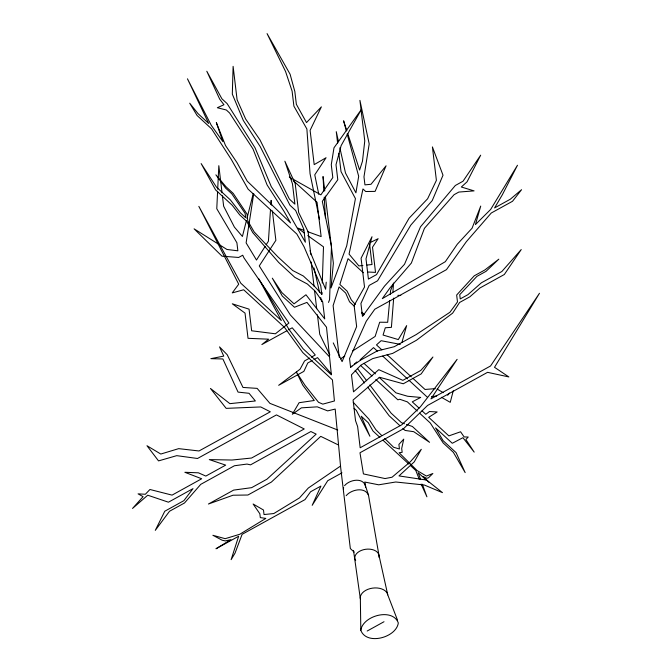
<?xml version="1.0" encoding="UTF-8"?>
<svg xmlns="http://www.w3.org/2000/svg" width="672" height="672" viewBox="0 0 672 672"><rect width="100%" height="100%" fill="white"/><g stroke="black" fill="none" stroke-linecap="round" stroke-linejoin="round"><path stroke-width="1.01" d="M321.712 299.569L321.644 301.636L320.72 297.553M321.888 294.395L321.955 292.328M322.274 283.03L323.492 246.842L307.742 235.578M217.602 191.31L216.779 208.732L236.905 242.777L237.863 250.816L226.934 249.463L194.099 228.833L222.012 256.166L238.661 257.46L242.718 255.217L243.961 257.872L288.901 323.039L275.386 333.799L251.639 330.775L249.068 309.162L232.302 303.803L245.028 313.11L248.035 338.31L268.624 339.184L261.862 344.568L286.86 330.767M217.694 189.26L218.82 165.682L222.037 192.721M270.488 209.798L268.414 241.206L266.246 244.625M270.833 204.565L271.11 200.374L271.673 205.111M392.885 292.043L393.582 283.046L390.617 290.472L390.239 294.58M393.674 298.124L391.406 327.34L385.283 327.768L383.074 335.051L398.294 339.57L406.652 325.609L401.881 342.569M326.231 282.173L325.618 289.254L310.632 252.874L308.12 231.79L298.645 212.436L295.21 183.632L284.869 161.196L292.48 183.876L294.899 204.162L289.388 199.08L259.988 139.919L245.624 118.969L237.098 99.784L233.108 66.343L232.319 94.139L243.306 120.481L260.249 146.672L289.934 205.22L295.655 210.487L303.82 229.278L305.357 242.214L286.902 210.05L271.278 186.656L255.007 147.756L227.128 103.614L221.903 98.792L206.8 71.249L219.66 99.078L223.952 104.74L217.325 107.73L226.346 109.998L229.589 112.98L253.016 148.999L267.095 184.934L284.197 211.655L290.539 222.877L247.229 181.163L237.023 162.674L225.506 145.53L216.342 122.581L222.869 141.607L211.243 125.278L187.454 78.817L208.69 123.463L197.98 113.593L189.697 103.186L197.081 115.483L211.571 128.839L231.344 159.516L248.077 189.118L296.881 234.091L304.063 246.775L320.746 285.634L321.762 294.218L314.546 286.331L303.341 276.007L292.74 270.539L277.796 256.771L254.108 231.874L247.792 220.903L246.968 213.982L233.201 193.376L225.977 186.724L215.888 174.846L225.557 188.026L231.781 193.763L245.129 213.419L245.633 217.652L240.408 212.839L230.395 199.928L216.451 187.076L201.138 163.573L215.594 189.924L232.193 205.212L239.702 214.872L246.674 221.298L252.706 232.562L278.704 262.466L294.89 277.385L307.373 284.021L315.336 291.362L322.678 301.896L324.719 318.914L305.962 294.764L294.059 303.828L281.854 292.58L272.311 278.158L282.265 296.016L294.47 307.264L306.953 302.392L326.508 327.214L331.388 374.842L303.013 348.692L288.926 329.288L258.796 278.804L281.333 320.536L240.744 283.139L198.836 206.363L238.711 284.197L232.252 292.9L243.676 289.766L284.516 327.398L302.812 352.59L332.438 379.898L334.421 400.982L322.82 404.132L318.545 402.31L304.996 385.316L296.394 372.07L302.828 385.249L314.278 400.487L299.099 402.713L292.328 414.271L301.392 407.845L317.285 406.846L327.659 410.886L335.185 409.08L340.696 467.746L350.339 548.579L354.152 552.098M389.668 300.737L387.677 322.291L379.688 322.224L375.127 336.437L352.556 351.044M343.409 489.275L343.619 487.477M253.73 193.578L246.12 242.886L256.494 260.039L265.163 246.338M360.822 630.294C362.737 615.678 392.616 607.505 398.311 622.936C396.396 637.552 366.517 645.733 360.822 630.294L360.352 598.886L353.531 550.561M246.456 220.458L242.416 236.468L234.402 227.111L223.65 206.237L222.415 195.838M246.96 218.459L253.26 193.444M453.289 390.751L450.24 402.335L441.395 397.278M328.499 302.425L329.566 299.687L331.481 246.271L322.316 201.323L337.789 179.76L336 164.724L341.124 145.622L361.376 109.469L333.984 147.806L331.279 164.699L332.816 177.576L320.872 194.863L292.925 179.096M447.636 395.262L449.56 393.044M344.568 485.671C349.163 479.984 362.023 477.145 365.333 485.268M346.181 495.667C351.128 489.552 364.955 486.503 368.508 495.239L378.949 555.206L387.761 594.871L397.513 620.164M360.133 359.822L373.523 347.609L377.378 351.162M350.473 367.441L351.994 366.122M354.22 364.19L356.79 361.956M340.502 466.082L308.314 488.023L299.477 497.91L273.806 513.542L264.029 514.55L263.483 510.006L253.126 504.008L259.854 513.761L260.308 517.608L265.843 518.398L239.77 534.274L225.179 538.684L212.881 535.282L222.155 540.212L225.288 540.926L230.924 539.658L215.981 548.764L238.652 536.248L231.126 559.667L235.04 553.115L242.113 534.332L305.004 499.607L310.573 491.778L320.939 486.058L312.194 505.319L327.718 480.715L341.981 472.836M340.402 358.915L344.736 356.101M288.641 329.776L292.211 327.802L315.277 354.992L311.296 357.193M309.616 358.117L304.576 360.906L300.082 369.197L278.653 385.308L303.862 371.381L307.784 362.964L312.203 360.528M313.967 359.554L317.503 357.605L331.548 374.161M367.198 631.016L384.014 621.726M370.314 242.5L378.118 238.703L372.515 247.187L375.522 272.387L367.71 272.009M431.449 396.648L436.666 396.018M362.93 265.482L358.89 265.91L349.062 254.1L362.964 188.966L365.728 191.512L375.094 191.394L386.072 165.799L370.994 184.288L364.938 184.876L363.98 176.837L369.197 143.926L359.923 100.372L364.762 140.927L362.477 161.213L359.612 170.083L347.76 133.61M366.971 265.062L372.028 264.533L369.566 243.944M435.28 388.634L425.015 389.466L412.793 378.227M397.858 295.302L400.806 295.537M400.31 344.375L381.1 340.704L376.48 344.912L381.797 349.818M404.494 423.763L401.537 422.738L391.079 413.104L369.835 384.913M406.459 424.435L412.373 426.476L429.559 442.31L413.708 431.684L405.065 430.433L402.856 428.4M303.652 230.219L297.822 228.102L304.433 233.083M307.541 231.63L321.14 236.569L317.058 202.306L293.168 180.566M337.739 430.021L269.917 403.36L257.132 388.374L242.978 387.442L227.254 354.791L219.542 346.878L223.751 356.101L210.865 358.663L222.894 358.966L238.048 392.104L249.043 393.296L255.36 400.966L229.883 403.654L210.445 388.45L226.17 408.358L260.744 406.946L270.32 411.793L199.004 450.971L178.676 448.644L160.801 454.045L146.983 445.729L158.533 460.9L176.736 455.658L197.518 458.489L276.452 414.901L304.231 428.954L251.58 458.027L231.991 460.034L209.294 459.598L225.683 465.125L205.834 476.078L198.425 472.819L184.876 472.29L201.676 478.766L172.066 495.121L149.932 489.493L145.362 494.264L138.088 493.861L143.077 496.658L132.527 508.444L147.748 495.205L168.437 502.202L192.99 488.645L183.851 500.69L164.783 511.224L155.291 530.359L169.52 511.258L184.514 502.984L200.752 484.352L234.419 465.755L247.01 464.066L250.538 464.856L310.867 431.533L316.168 434.12L266.986 479.178L251.63 487.662L233.646 490.098L208.421 504.034L232.999 495.222L247.918 495.02L271.387 482.068L320.746 436.355L337.957 444.755M291.119 178.08L289.321 177.055L291.631 179.164M437.178 389.071L443.276 392.683M411.281 376.841L387.114 354.715M363.359 272.782L348.046 258.67L339.847 284.458L347.138 291.178L351.296 299.855L355.312 304.492M354.127 306.046L349.516 301.795L345.668 293.026L339.058 286.936L333.11 305.634L339.284 357.403M361.603 312.925L363.787 314.941M382.771 356.135L407.442 378.874M408.988 380.293L427.283 397.152M419.034 408.072L412.272 401.848L420.697 397.438L407.677 396.27L395.993 392.86L379.21 377.395M422.033 410.844L425.796 414.305L429.458 411.533L437.178 411.961L428.694 417.304L448.862 435.893L460.58 431.777L464.117 436.918L468.241 437.027L465.881 439.488L474.188 452.122L462.916 437.699L452.29 443.285L435.565 427.879L443.108 440.672L456.095 452.642L465.175 472.618L453.365 452.348L443.159 442.94L430.282 423.007L419.58 413.146M417.287 411.029L407.35 401.873L399.764 399.269L397.874 399.823L375.808 379.487M363.947 363.334L375.388 373.884M360.595 365.467L372.002 375.984M399.916 425.687L389.08 415.699L367.71 387.131M354.068 408.29L356.311 410.357L369.902 436.271L361.225 416.228L368.29 422.73L372.977 431.012L379.865 437.354M382.922 440.177L408.929 464.134M410.458 465.545L415.808 470.484L419.236 479.228M426.661 480.48L418.169 472.651L420.613 479.413M381.763 435.557L375.85 429.694L368.886 419.101L353.279 402.318M384.728 438.488L393.607 447.275L399.437 448.988L398.899 444.436L403.746 439.127L401.696 448.476L402.158 452.323L399.118 452.735L417.152 470.585L426.401 476.07L432.86 473.5L428.434 477.826L426.754 478.321L423.268 476.641L429.173 482.496M329.28 356.63L290.329 314.958L259.266 265.936L275.873 240.332L272.37 210.924M362.006 312.211L364.014 314.53M357.344 368.332L366.71 380.772M355.135 370.322L364.568 382.931M329.834 354.967L319.746 334.278L317.428 314.832M333.253 342.888L342.098 361.637L356.639 326.575L354.119 305.483L364.518 287.028L361.082 258.224L372.002 236.737L366.005 258.812L368.424 279.09L376.522 274.621L409.072 218.24L427.619 198.761L436.397 180.356L432.407 146.916L443.008 175.224L432.23 200.592L410.852 225.061L377.572 280.787L369.18 285.415L360.923 303.475L362.46 316.411L384.552 286.062L404.51 264.272L420.504 226.817L455.339 185.48L463.016 181.238L480.682 155.165L467.074 181.801L461.336 187.009L474.079 190.882L458.833 192.058L454.079 194.687L424.435 228.32L411.373 263.038L389.878 288.028L382.334 298.628L445.334 261.677L457.321 244.188L472.072 228.22L480.732 206.069L475.448 224.566L490.661 209.437L517.474 165.245L502.396 194.662L494.592 207.917L510.308 199.231L521.556 189.697L512.534 201.264L491.266 213.007L466.343 241.685L446.468 269.648L374.8 309.221L366.274 321.208L349.541 358.562L350.566 367.147L360.755 360.041L377.21 350.952L394.204 346.727L416.144 334.606L449.912 312.287L457.481 301.938L456.658 295.016L474.247 275.822L484.848 269.968L498.817 259.165L486.041 271.337L476.902 276.385L459.732 294.68L460.236 298.914L467.914 294.672L481.387 282.811L501.858 271.505L521.237 249.556L504.328 274.504L479.959 287.96L469.837 296.822L459.598 302.476L452.626 313.16L416.422 340.276L392.65 353.405L372.716 358.588L361.015 365.047L351.481 374.825L353.497 391.835L378.773 369.667L402.872 380.344L420.79 370.448L432.936 357L421.201 373.884L403.284 383.779L379.537 377.278L353.077 400.042L355.53 420.664L357.638 426.586L360.167 447.77L401.822 424.763L420.395 406.82L457.12 359.335L430.954 398.882L490.552 365.971L539.473 293.269L494.508 367.298L508.847 376.933L487.553 372.33L427.585 405.451L403.486 428.744L359.974 452.768L363.426 473.92L385.048 478.556L392.011 477.238L410.424 461.681L421.294 449.308L414.246 461.882L398.983 475.919L426.628 480.068L442.462 492.635L424.259 484.991L395.749 482L378.697 484.814L364.753 482.042L365.602 487.208M421.134 484.092L426.913 496.81L422.36 484.243M346.802 130.654L343.594 120.8L346.34 130.889M364.795 483.613L368.508 495.239M347.164 133.913L358.68 176.291L355.916 192.856L345.5 173.023L339.864 147.798M310.103 250.622L311.027 254.705M314.026 267.968L319.57 292.454M338.52 141.75L336.26 131.662L337.638 143.22M319.519 219.526L310.044 173.67L306.886 128.999L293.899 106.159L292.102 91.115L285.558 71.492L267.061 33.6L290.086 74.206L294.823 91.434L296.36 104.303L306.508 122.59L321.367 106.856L310.103 130.36L314.194 164.623L326.063 157.727L314.765 174.812L318.772 194.3M338.848 153.359L341.023 171.612L355.429 198.601L346.718 245.851L331.002 287.977L333.371 263.248L325.366 196.064M324.752 190.924L323.03 176.534L323.87 190.982M311.128 261.954L314.017 286.188M314.504 290.279L316.697 308.7M324.232 197.173L325.424 217.82M355.681 560.65A12.155 7.778 -6.8 0 1 365.501 549.301A12.155 7.778 -6.8 0 1 378.916 557.248M360.352 598.886A13.86 8.87 -6.8 0 1 372.431 588.143A13.86 8.87 -6.8 0 1 387.761 594.871"/></g></svg>
